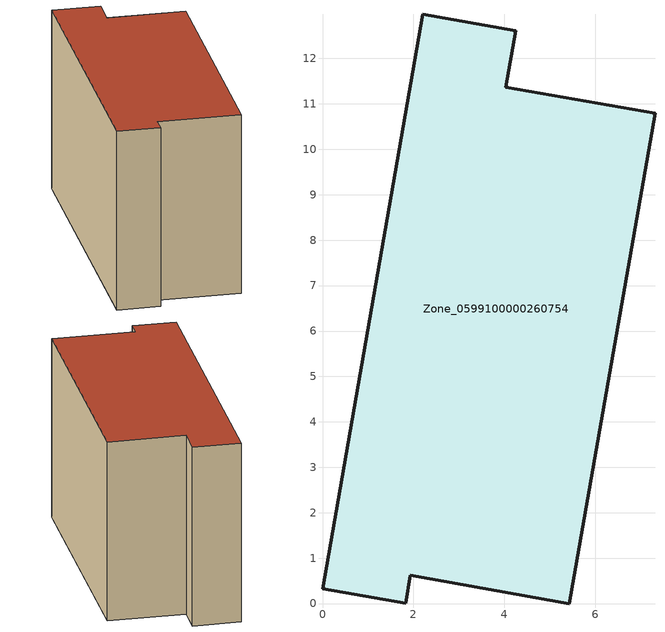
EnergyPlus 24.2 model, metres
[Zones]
Zone_0599100000260754
 floor ground (C_G): 1.83,0.01 0,0.33 2.21,12.97 4.25,12.61 4.03,11.37 7.32,10.79 5.43,0 1.93,0.62 z0
 wall outside (C_F): 0,0.33 1.83,0.01 1.93,0.62 5.43,0 7.32,10.79 4.03,11.37 4.25,12.61 2.21,12.97 0,0.33 z0:8.08
 roof outside (C_R): 4.25,12.61 2.21,12.97 0,0.33 1.83,0.01 1.93,0.62 5.43,0 7.32,10.79 4.03,11.37 z8.08
[BUILDING]
Pand.0599100000260754: North Axis=0; Terrain=City; Loads Convergence Tolerance Value=0.04; Temperature Convergence Tolerance Value=0.4; Solar Distribution=FullExterior; Maximum Number of Warmup Days=25; Minimum Number of Warmup Days=1
[Site:Location]
Rotterdam.The.Hague.AP_ZH_NLD Design_Conditions: Latitude=51.96; Longitude=4.45; Time Zone=1; Elevation=-4.5
[SITE:GROUNDTEMPERATURE:BUILDINGSURFACE]
18, 18, 18, 18, 18, 18, 18, 18, 18, 18, 18, 18
[MATERIAL] Thermal Absorptance=0.9; Solar Absorptance=0.7; Visible Absorptance=0.7
Name | Roughness | Thickness | Conductivity | Density | Specific Heat
G.TI.1975-1991 | MediumSmooth | 0.15 | 0.288461 | 540 | 1210
F.TI.1975-1991 | Rough | 0.3 | 0.230769 | 1920 | 840
R.TI.1975-1991 | MediumRough | 0.2 | 0.153846 | 1500 | 1000
[CONSTRUCTION]
C_G: G.TI.1975-1991
C_F: F.TI.1975-1991
C_R: R.TI.1975-1991
[ZONE]
Zone_0599100000260754: Type=1; Multiplier=1; Ceiling Height=Autocalculate; Volume=Autocalculate; Floor Area=autocalculate; Part of Total Floor Area=Yes
[ZONEINFILTRATION:DESIGNFLOWRATE]
Infil_Zone_0599100000260754: Zone or ZoneList or Space or SpaceList=Zone_0599100000260754; Schedule=AlwaysOn; Design Flow Rate Calculation Method=Flow/Area; Flow Rate per Floor Area=0.003; Constant Term Coefficient=1; Temperature Term Coefficient=0; Velocity Term Coefficient=0; Velocity Squared Term Coefficient=0
[HVACTEMPLATE:ZONE:IDEALLOADSAIRSYSTEM]
Zone_0599100000260754: Maximum Heating Supply Air Temperature=50; Minimum Cooling Supply Air Temperature=13; Maximum Heating Supply Air Humidity Ratio=0.0156; Minimum Cooling Supply Air Humidity Ratio=0.0077; Heating Limit=NoLimit; Cooling Limit=NoLimit; Dehumidification Control Type=ConstantSensibleHeatRatio; Cooling Sensible Heat Ratio=0.7; Dehumidification Setpoint=60; Humidification Control Type=None; Humidification Setpoint=30; Outdoor Air Method=None; Outdoor Air Flow Rate per Person=0.00944; Outdoor Air Flow Rate per Zone Floor Area=0; Outdoor Air Flow Rate per Zone=0; Demand Controlled Ventilation Type=None; Outdoor Air Economizer Type=NoEconomizer; Heat Recovery Type=None; Sensible Heat Recovery Effectiveness=0.7; Latent Heat Recovery Effectiveness=0.65
[ZONECONTROL:THERMOSTAT]
ThermostatControl_Zone_0599100000260754: Zone or ZoneList=Zone_0599100000260754; Control Type Schedule=DualSetpointControlType; Control 1=Thermostat_Zone_0599100000260754; Temperature Difference Between Cutout And Setpoint=0
[THERMOSTATSETPOINT:DUALSETPOINT]
Thermostat_Zone_0599100000260754: Heating Setpoint Temperature Schedule=HeatingSetpoint_Zone_0599100000260754; Cooling Setpoint Temperature Schedule=CoolingSetpoint_Zone_0599100000260754
[SCHEDULE:COMPACT]
HeatingSetpoint_Zone_0599100000260754: Through: 12/31, For: AllDays, Until: 24:00, 21
CoolingSetpoint_Zone_0599100000260754: Through: 12/31, For: AllDays, Until: 24:00, 24
DualSetpointControlType: Through: 12/31, For: AllDays, Until: 24:00, 4
AlwaysOn: Through: 12/31, For: AllDays, Until: 24:00, 1
